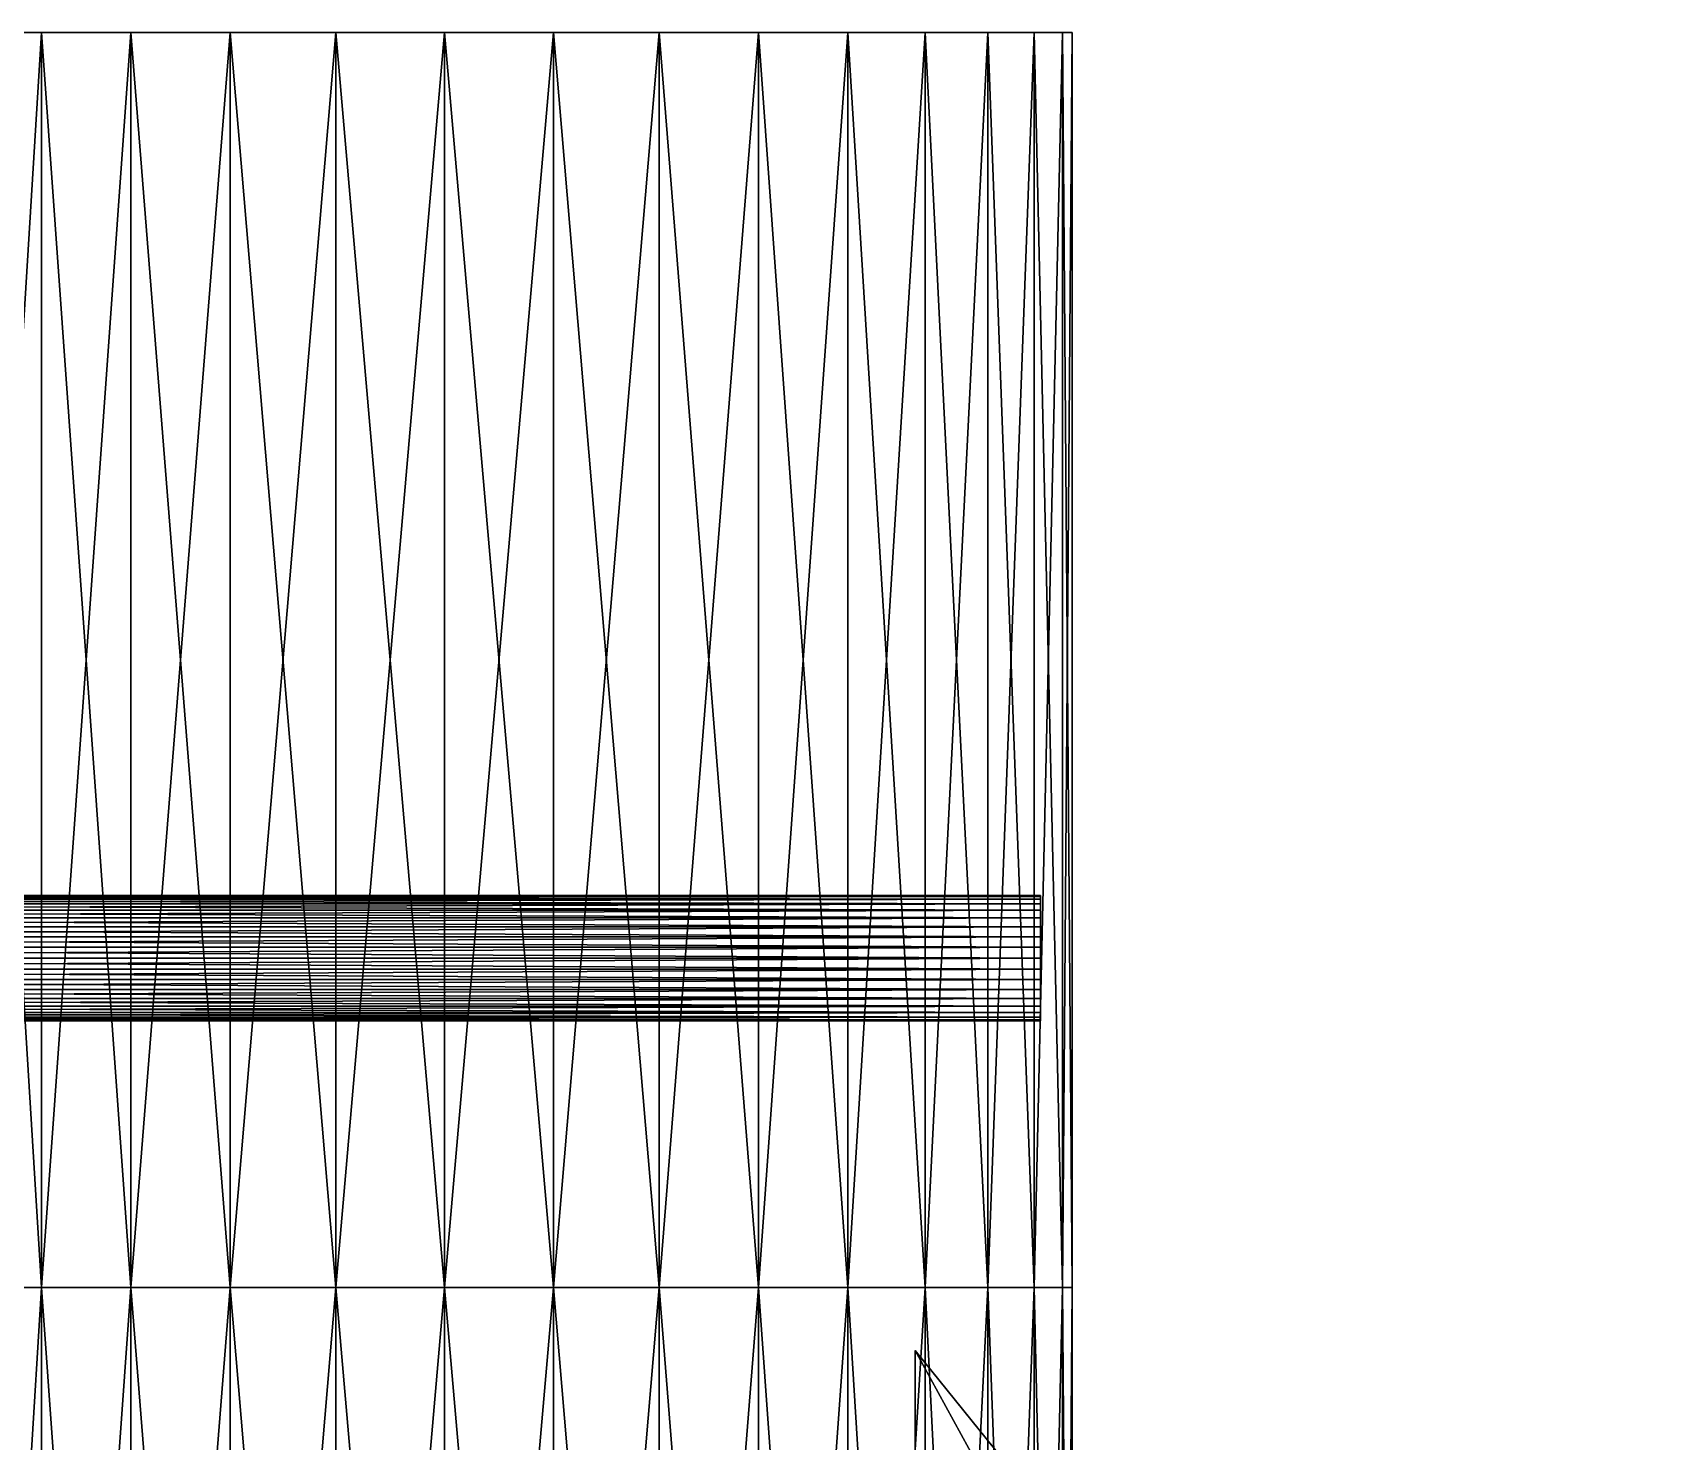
# Model space of a CAD drawing. Header units: metres. Extents: x -1.08 to 1.08, y -0.87 to 1.76.
# Drawn here: x 0.319 to 0.837, y 0.446 to 0.895 of the extents above; entities that cross this region are included whole.
import ezdxf

# ---------------------------------------------------------------- set-up
doc = ezdxf.new("R2010")
doc.units = ezdxf.units.M

msp = doc.modelspace()

# ---------------------------------------------------------------- linework, layer by layer
at = {"layer": 'Body'}
for points in [[(0.71971, 0.25638, -0.19211), (0.6, 0.475, -0.2), (0.6, 0.37188, -0.2)], [(0.71971, 0.25638, -0.19211), (0.71351, 0.33432, -0.19211), (0.6, 0.475, -0.2)], [(0.6, 0.37188, 0), (0.6, 0.475, 0), (0.71351, 0.33432, -0.00789)], [(0.6, 0.37188, -0.05234), (0.6, 0.475, 0), (0.6, 0.37188, 0)], [(0.6, 0.37188, -0.05234), (0.6, 0.475, -0.05234), (0.6, 0.475, 0)], [(0.6, 0.37188, -0.1), (0.6, 0.475, -0.05234), (0.6, 0.37188, -0.05234)], [(0.6, 0.37188, -0.1), (0.6, 0.475, -0.1), (0.6, 0.475, -0.05234)], [(0.6, 0.37188, -0.14766), (0.6, 0.475, -0.1), (0.6, 0.37188, -0.1)], [(0.6, 0.37188, -0.14766), (0.6, 0.475, -0.14766), (0.6, 0.475, -0.1)], [(0.6, 0.37188, -0.2), (0.6, 0.475, -0.14766), (0.6, 0.37188, -0.14766)], [(0.6, 0.37188, -0.2), (0.6, 0.475, -0.2), (0.6, 0.475, -0.14766)], [(0.83696, 0.18134, -0.02938), (0.6, 0.475, -0.1), (0.83696, 0.18134, -0.17063)], [(0.6, 0.475, -0.05234), (0.83696, 0.18134, -0.02938), (0.71351, 0.33432, -0.00789)], [(0.6, 0.475, -0.05234), (0.6, 0.475, -0.1), (0.83696, 0.18134, -0.02938)], [(0.6, 0.475, -0.1), (0.6, 0.475, -0.14766), (0.83696, 0.18134, -0.17063)], [(0.6, 0.475, -0.2), (0.71351, 0.33432, -0.19211), (0.6, 0.475, -0.14766)], [(0.6, 0.475, -0.14766), (0.71351, 0.33432, -0.19211), (0.83696, 0.18134, -0.17063)], [(0.6, 0.475, 0), (0.6, 0.475, -0.05234), (0.71351, 0.33432, -0.00789)]]:
    msp.add_3dface(points, dxfattribs=at)
at = {"layer": 'Cylinder 12'}
for points in [[(0.25, 0.895, -0.3), (0.45, 0.895, -0.3), (0.25304, 0.895, -0.26527)], [(0.25, 0.895, -0.3), (0.45, 0.895, -0.3), (0.45, 0.895, -0.3)], [(0.25304, 0.895, -0.33473), (0.45, 0.895, -0.3), (0.25, 0.895, -0.3)], [(0.25304, 0.895, -0.26527), (0.45, 0.895, -0.3), (0.26206, 0.895, -0.2316)], [(0.25304, 0.895, -0.26527), (0.45, 0.895, -0.3), (0.45, 0.895, -0.3)], [(0.25304, 0.895, -0.33473), (0.45, 0.895, -0.3), (0.45, 0.895, -0.3)], [(0.26206, 0.895, -0.3684), (0.45, 0.895, -0.3), (0.25304, 0.895, -0.33473)], [(0.26206, 0.895, -0.2316), (0.45, 0.895, -0.3), (0.27679, 0.895, -0.2)], [(0.26206, 0.895, -0.2316), (0.45, 0.895, -0.3), (0.45, 0.895, -0.3)], [(0.26206, 0.895, -0.3684), (0.45, 0.895, -0.3), (0.45, 0.895, -0.3)], [(0.27679, 0.895, -0.4), (0.45, 0.895, -0.3), (0.26206, 0.895, -0.3684)], [(0.27679, 0.895, -0.2), (0.45, 0.895, -0.3), (0.29679, 0.895, -0.17144)], [(0.27679, 0.895, -0.2), (0.45, 0.895, -0.3), (0.45, 0.895, -0.3)], [(0.27679, 0.895, -0.4), (0.45, 0.895, -0.3), (0.45, 0.895, -0.3)], [(0.29679, 0.895, -0.42856), (0.45, 0.895, -0.3), (0.27679, 0.895, -0.4)], [(0.29679, 0.495, -0.17144), (0.32144, 0.895, -0.14679), (0.32144, 0.495, -0.14679)], [(0.29679, 0.495, -0.17144), (0.29679, 0.895, -0.17144), (0.32144, 0.895, -0.14679)], [(0.29679, 0.895, -0.17144), (0.32144, 0.895, -0.14679), (0.32144, 0.895, -0.14679)], [(0.29679, 0.895, -0.17144), (0.29679, 0.895, -0.17144), (0.32144, 0.895, -0.14679)], [(0.29679, 0.895, -0.17144), (0.45, 0.895, -0.3), (0.32144, 0.895, -0.14679)], [(0.29679, 0.895, -0.17144), (0.45, 0.895, -0.3), (0.45, 0.895, -0.3)], [(0.29679, 0.895, -0.42856), (0.45, 0.895, -0.3), (0.45, 0.895, -0.3)], [(0.32144, 0.495, -0.45321), (0.29679, 0.895, -0.42856), (0.29679, 0.495, -0.42856)], [(0.32144, 0.495, -0.45321), (0.32144, 0.895, -0.45321), (0.29679, 0.895, -0.42856)], [(0.32144, 0.895, -0.45321), (0.29679, 0.895, -0.42856), (0.29679, 0.895, -0.42856)], [(0.32144, 0.895, -0.45321), (0.32144, 0.895, -0.45321), (0.29679, 0.895, -0.42856)], [(0.32144, 0.895, -0.45321), (0.45, 0.895, -0.3), (0.29679, 0.895, -0.42856)], [(0.32144, 0.495, -0.14679), (0.35, 0.895, -0.12679), (0.35, 0.495, -0.12679)], [(0.32144, 0.495, -0.14679), (0.32144, 0.895, -0.14679), (0.35, 0.895, -0.12679)], [(0.32144, 0.895, -0.14679), (0.35, 0.895, -0.12679), (0.35, 0.895, -0.12679)], [(0.32144, 0.895, -0.14679), (0.32144, 0.895, -0.14679), (0.35, 0.895, -0.12679)], [(0.32144, 0.895, -0.14679), (0.45, 0.895, -0.3), (0.35, 0.895, -0.12679)], [(0.32144, 0.895, -0.14679), (0.45, 0.895, -0.3), (0.45, 0.895, -0.3)], [(0.32144, 0.895, -0.45321), (0.45, 0.895, -0.3), (0.45, 0.895, -0.3)], [(0.35, 0.495, -0.47321), (0.32144, 0.895, -0.45321), (0.32144, 0.495, -0.45321)], [(0.35, 0.495, -0.47321), (0.35, 0.895, -0.47321), (0.32144, 0.895, -0.45321)], [(0.35, 0.895, -0.47321), (0.32144, 0.895, -0.45321), (0.32144, 0.895, -0.45321)], [(0.35, 0.895, -0.47321), (0.35, 0.895, -0.47321), (0.32144, 0.895, -0.45321)], [(0.35, 0.895, -0.47321), (0.45, 0.895, -0.3), (0.32144, 0.895, -0.45321)], [(0.35, 0.495, -0.12679), (0.3816, 0.895, -0.11206), (0.3816, 0.495, -0.11206)], [(0.35, 0.495, -0.12679), (0.35, 0.895, -0.12679), (0.3816, 0.895, -0.11206)], [(0.35, 0.895, -0.12679), (0.3816, 0.895, -0.11206), (0.3816, 0.895, -0.11206)], [(0.35, 0.895, -0.12679), (0.35, 0.895, -0.12679), (0.3816, 0.895, -0.11206)], [(0.35, 0.895, -0.12679), (0.45, 0.895, -0.3), (0.3816, 0.895, -0.11206)], [(0.35, 0.895, -0.12679), (0.45, 0.895, -0.3), (0.45, 0.895, -0.3)], [(0.35, 0.895, -0.47321), (0.45, 0.895, -0.3), (0.45, 0.895, -0.3)], [(0.3816, 0.495, -0.48794), (0.35, 0.895, -0.47321), (0.35, 0.495, -0.47321)], [(0.3816, 0.495, -0.48794), (0.3816, 0.895, -0.48794), (0.35, 0.895, -0.47321)], [(0.3816, 0.895, -0.48794), (0.35, 0.895, -0.47321), (0.35, 0.895, -0.47321)], [(0.3816, 0.895, -0.48794), (0.3816, 0.895, -0.48794), (0.35, 0.895, -0.47321)], [(0.3816, 0.895, -0.48794), (0.45, 0.895, -0.3), (0.35, 0.895, -0.47321)], [(0.3816, 0.495, -0.11206), (0.41527, 0.895, -0.10304), (0.41527, 0.495, -0.10304)], [(0.3816, 0.495, -0.11206), (0.3816, 0.895, -0.11206), (0.41527, 0.895, -0.10304)], [(0.3816, 0.895, -0.11206), (0.41527, 0.895, -0.10304), (0.41527, 0.895, -0.10304)], [(0.3816, 0.895, -0.11206), (0.3816, 0.895, -0.11206), (0.41527, 0.895, -0.10304)], [(0.3816, 0.895, -0.11206), (0.45, 0.895, -0.3), (0.41527, 0.895, -0.10304)], [(0.3816, 0.895, -0.11206), (0.45, 0.895, -0.3), (0.45, 0.895, -0.3)], [(0.3816, 0.895, -0.48794), (0.45, 0.895, -0.3), (0.45, 0.895, -0.3)], [(0.41527, 0.495, -0.49696), (0.3816, 0.895, -0.48794), (0.3816, 0.495, -0.48794)], [(0.41527, 0.495, -0.49696), (0.41527, 0.895, -0.49696), (0.3816, 0.895, -0.48794)], [(0.41527, 0.895, -0.49696), (0.3816, 0.895, -0.48794), (0.3816, 0.895, -0.48794)], [(0.41527, 0.895, -0.49696), (0.41527, 0.895, -0.49696), (0.3816, 0.895, -0.48794)], [(0.41527, 0.895, -0.49696), (0.45, 0.895, -0.3), (0.3816, 0.895, -0.48794)], [(0.41527, 0.495, -0.10304), (0.45, 0.895, -0.1), (0.45, 0.495, -0.1)], [(0.41527, 0.495, -0.10304), (0.41527, 0.895, -0.10304), (0.45, 0.895, -0.1)], [(0.41527, 0.895, -0.10304), (0.45, 0.895, -0.1), (0.45, 0.895, -0.1)], [(0.41527, 0.895, -0.10304), (0.41527, 0.895, -0.10304), (0.45, 0.895, -0.1)], [(0.41527, 0.895, -0.10304), (0.45, 0.895, -0.3), (0.45, 0.895, -0.1)], [(0.41527, 0.895, -0.10304), (0.45, 0.895, -0.3), (0.45, 0.895, -0.3)], [(0.41527, 0.895, -0.49696), (0.45, 0.895, -0.3), (0.45, 0.895, -0.3)], [(0.45, 0.495, -0.5), (0.41527, 0.895, -0.49696), (0.41527, 0.495, -0.49696)], [(0.45, 0.495, -0.5), (0.45, 0.895, -0.5), (0.41527, 0.895, -0.49696)], [(0.45, 0.895, -0.5), (0.41527, 0.895, -0.49696), (0.41527, 0.895, -0.49696)], [(0.45, 0.895, -0.5), (0.45, 0.895, -0.5), (0.41527, 0.895, -0.49696)], [(0.45, 0.895, -0.5), (0.45, 0.895, -0.3), (0.41527, 0.895, -0.49696)], [(0.45, 0.895, -0.5), (0.45, 0.895, -0.3), (0.45, 0.895, -0.3)], [(0.48473, 0.495, -0.49696), (0.45, 0.895, -0.5), (0.45, 0.495, -0.5)], [(0.48473, 0.495, -0.49696), (0.48473, 0.895, -0.49696), (0.45, 0.895, -0.5)], [(0.48473, 0.895, -0.49696), (0.45, 0.895, -0.5), (0.45, 0.895, -0.5)], [(0.48473, 0.895, -0.49696), (0.48473, 0.895, -0.49696), (0.45, 0.895, -0.5)], [(0.48473, 0.895, -0.49696), (0.45, 0.895, -0.3), (0.45, 0.895, -0.5)], [(0.48473, 0.895, -0.49696), (0.45, 0.895, -0.3), (0.45, 0.895, -0.3)], [(0.5184, 0.895, -0.48794), (0.45, 0.895, -0.3), (0.48473, 0.895, -0.49696)], [(0.5184, 0.895, -0.48794), (0.45, 0.895, -0.3), (0.45, 0.895, -0.3)], [(0.55, 0.895, -0.4732), (0.45, 0.895, -0.3), (0.5184, 0.895, -0.48794)], [(0.55, 0.895, -0.4732), (0.45, 0.895, -0.3), (0.45, 0.895, -0.3)], [(0.57856, 0.895, -0.45321), (0.45, 0.895, -0.3), (0.55, 0.895, -0.4732)], [(0.57856, 0.895, -0.45321), (0.45, 0.895, -0.3), (0.45, 0.895, -0.3)], [(0.60321, 0.895, -0.42856), (0.45, 0.895, -0.3), (0.57856, 0.895, -0.45321)], [(0.60321, 0.895, -0.42856), (0.45, 0.895, -0.3), (0.45, 0.895, -0.3)], [(0.6232, 0.895, -0.4), (0.45, 0.895, -0.3), (0.60321, 0.895, -0.42856)], [(0.6232, 0.895, -0.4), (0.45, 0.895, -0.3), (0.45, 0.895, -0.3)], [(0.63794, 0.895, -0.3684), (0.45, 0.895, -0.3), (0.6232, 0.895, -0.4)], [(0.63794, 0.895, -0.3684), (0.45, 0.895, -0.3), (0.45, 0.895, -0.3)], [(0.64696, 0.895, -0.33473), (0.45, 0.895, -0.3), (0.63794, 0.895, -0.3684)], [(0.64696, 0.895, -0.33473), (0.45, 0.895, -0.3), (0.45, 0.895, -0.3)], [(0.65, 0.895, -0.3), (0.45, 0.895, -0.3), (0.64696, 0.895, -0.33473)], [(0.65, 0.895, -0.3), (0.45, 0.895, -0.3), (0.45, 0.895, -0.3)], [(0.64696, 0.895, -0.26527), (0.45, 0.895, -0.3), (0.65, 0.895, -0.3)], [(0.64696, 0.895, -0.26527), (0.45, 0.895, -0.3), (0.45, 0.895, -0.3)], [(0.63794, 0.895, -0.2316), (0.45, 0.895, -0.3), (0.64696, 0.895, -0.26527)], [(0.63794, 0.895, -0.2316), (0.45, 0.895, -0.3), (0.45, 0.895, -0.3)], [(0.6232, 0.895, -0.2), (0.45, 0.895, -0.3), (0.63794, 0.895, -0.2316)], [(0.6232, 0.895, -0.2), (0.45, 0.895, -0.3), (0.45, 0.895, -0.3)], [(0.60321, 0.895, -0.17144), (0.45, 0.895, -0.3), (0.6232, 0.895, -0.2)], [(0.60321, 0.895, -0.17144), (0.45, 0.895, -0.3), (0.45, 0.895, -0.3)], [(0.57856, 0.895, -0.14679), (0.45, 0.895, -0.3), (0.60321, 0.895, -0.17144)], [(0.57856, 0.895, -0.14679), (0.45, 0.895, -0.3), (0.45, 0.895, -0.3)], [(0.55, 0.895, -0.12679), (0.45, 0.895, -0.3), (0.57856, 0.895, -0.14679)], [(0.55, 0.895, -0.12679), (0.45, 0.895, -0.3), (0.45, 0.895, -0.3)], [(0.5184, 0.895, -0.11206), (0.45, 0.895, -0.3), (0.55, 0.895, -0.12679)], [(0.5184, 0.895, -0.11206), (0.45, 0.895, -0.3), (0.45, 0.895, -0.3)], [(0.48473, 0.895, -0.10304), (0.45, 0.895, -0.3), (0.5184, 0.895, -0.11206)], [(0.48473, 0.895, -0.10304), (0.45, 0.895, -0.3), (0.45, 0.895, -0.3)], [(0.45, 0.495, -0.1), (0.48473, 0.895, -0.10304), (0.48473, 0.495, -0.10304)], [(0.45, 0.495, -0.1), (0.45, 0.895, -0.1), (0.48473, 0.895, -0.10304)], [(0.45, 0.895, -0.1), (0.48473, 0.895, -0.10304), (0.48473, 0.895, -0.10304)], [(0.45, 0.895, -0.1), (0.45, 0.895, -0.1), (0.48473, 0.895, -0.10304)], [(0.45, 0.895, -0.1), (0.45, 0.895, -0.3), (0.48473, 0.895, -0.10304)], [(0.45, 0.895, -0.1), (0.45, 0.895, -0.3), (0.45, 0.895, -0.3)], [(0.5184, 0.495, -0.48794), (0.48473, 0.895, -0.49696), (0.48473, 0.495, -0.49696)], [(0.5184, 0.495, -0.48794), (0.5184, 0.895, -0.48794), (0.48473, 0.895, -0.49696)], [(0.5184, 0.895, -0.48794), (0.48473, 0.895, -0.49696), (0.48473, 0.895, -0.49696)], [(0.5184, 0.895, -0.48794), (0.5184, 0.895, -0.48794), (0.48473, 0.895, -0.49696)], [(0.48473, 0.495, -0.10304), (0.5184, 0.895, -0.11206), (0.5184, 0.495, -0.11206)], [(0.48473, 0.495, -0.10304), (0.48473, 0.895, -0.10304), (0.5184, 0.895, -0.11206)], [(0.48473, 0.895, -0.10304), (0.5184, 0.895, -0.11206), (0.5184, 0.895, -0.11206)], [(0.48473, 0.895, -0.10304), (0.48473, 0.895, -0.10304), (0.5184, 0.895, -0.11206)], [(0.55, 0.495, -0.47321), (0.5184, 0.895, -0.48794), (0.5184, 0.495, -0.48794)], [(0.55, 0.495, -0.47321), (0.55, 0.895, -0.4732), (0.5184, 0.895, -0.48794)], [(0.55, 0.895, -0.4732), (0.5184, 0.895, -0.48794), (0.5184, 0.895, -0.48794)], [(0.55, 0.895, -0.4732), (0.55, 0.895, -0.4732), (0.5184, 0.895, -0.48794)], [(0.5184, 0.495, -0.11206), (0.55, 0.895, -0.12679), (0.55, 0.495, -0.12679)], [(0.5184, 0.495, -0.11206), (0.5184, 0.895, -0.11206), (0.55, 0.895, -0.12679)], [(0.5184, 0.895, -0.11206), (0.55, 0.895, -0.12679), (0.55, 0.895, -0.12679)], [(0.5184, 0.895, -0.11206), (0.5184, 0.895, -0.11206), (0.55, 0.895, -0.12679)], [(0.57856, 0.495, -0.45321), (0.55, 0.895, -0.4732), (0.55, 0.495, -0.47321)], [(0.57856, 0.495, -0.45321), (0.57856, 0.895, -0.45321), (0.55, 0.895, -0.4732)], [(0.57856, 0.895, -0.45321), (0.55, 0.895, -0.4732), (0.55, 0.895, -0.4732)], [(0.57856, 0.895, -0.45321), (0.57856, 0.895, -0.45321), (0.55, 0.895, -0.4732)], [(0.55, 0.495, -0.12679), (0.57856, 0.895, -0.14679), (0.57856, 0.495, -0.14679)], [(0.55, 0.495, -0.12679), (0.55, 0.895, -0.12679), (0.57856, 0.895, -0.14679)], [(0.55, 0.895, -0.12679), (0.57856, 0.895, -0.14679), (0.57856, 0.895, -0.14679)], [(0.55, 0.895, -0.12679), (0.55, 0.895, -0.12679), (0.57856, 0.895, -0.14679)], [(0.60321, 0.495, -0.42856), (0.57856, 0.895, -0.45321), (0.57856, 0.495, -0.45321)], [(0.60321, 0.495, -0.42856), (0.60321, 0.895, -0.42856), (0.57856, 0.895, -0.45321)], [(0.60321, 0.895, -0.42856), (0.57856, 0.895, -0.45321), (0.57856, 0.895, -0.45321)], [(0.60321, 0.895, -0.42856), (0.60321, 0.895, -0.42856), (0.57856, 0.895, -0.45321)], [(0.57856, 0.495, -0.14679), (0.60321, 0.895, -0.17144), (0.60321, 0.495, -0.17144)], [(0.57856, 0.495, -0.14679), (0.57856, 0.895, -0.14679), (0.60321, 0.895, -0.17144)], [(0.57856, 0.895, -0.14679), (0.60321, 0.895, -0.17144), (0.60321, 0.895, -0.17144)], [(0.57856, 0.895, -0.14679), (0.57856, 0.895, -0.14679), (0.60321, 0.895, -0.17144)], [(0.62321, 0.495, -0.4), (0.60321, 0.895, -0.42856), (0.60321, 0.495, -0.42856)], [(0.62321, 0.495, -0.4), (0.6232, 0.895, -0.4), (0.60321, 0.895, -0.42856)], [(0.6232, 0.895, -0.4), (0.60321, 0.895, -0.42856), (0.60321, 0.895, -0.42856)], [(0.6232, 0.895, -0.4), (0.6232, 0.895, -0.4), (0.60321, 0.895, -0.42856)], [(0.60321, 0.495, -0.17144), (0.6232, 0.895, -0.2), (0.6232, 0.495, -0.2)], [(0.60321, 0.495, -0.17144), (0.60321, 0.895, -0.17144), (0.6232, 0.895, -0.2)], [(0.60321, 0.895, -0.17144), (0.6232, 0.895, -0.2), (0.6232, 0.895, -0.2)], [(0.60321, 0.895, -0.17144), (0.60321, 0.895, -0.17144), (0.6232, 0.895, -0.2)], [(0.63794, 0.495, -0.3684), (0.6232, 0.895, -0.4), (0.62321, 0.495, -0.4)], [(0.63794, 0.495, -0.3684), (0.63794, 0.895, -0.3684), (0.6232, 0.895, -0.4)], [(0.63794, 0.895, -0.3684), (0.6232, 0.895, -0.4), (0.6232, 0.895, -0.4)], [(0.63794, 0.895, -0.3684), (0.63794, 0.895, -0.3684), (0.6232, 0.895, -0.4)], [(0.6232, 0.495, -0.2), (0.63794, 0.895, -0.2316), (0.63794, 0.495, -0.2316)], [(0.6232, 0.495, -0.2), (0.6232, 0.895, -0.2), (0.63794, 0.895, -0.2316)], [(0.6232, 0.895, -0.2), (0.63794, 0.895, -0.2316), (0.63794, 0.895, -0.2316)], [(0.6232, 0.895, -0.2), (0.6232, 0.895, -0.2), (0.63794, 0.895, -0.2316)], [(0.64696, 0.495, -0.33473), (0.63794, 0.895, -0.3684), (0.63794, 0.495, -0.3684)], [(0.64696, 0.495, -0.33473), (0.64696, 0.895, -0.33473), (0.63794, 0.895, -0.3684)], [(0.64696, 0.895, -0.33473), (0.63794, 0.895, -0.3684), (0.63794, 0.895, -0.3684)], [(0.64696, 0.895, -0.33473), (0.64696, 0.895, -0.33473), (0.63794, 0.895, -0.3684)], [(0.63794, 0.495, -0.2316), (0.64696, 0.895, -0.26527), (0.64696, 0.495, -0.26527)], [(0.63794, 0.495, -0.2316), (0.63794, 0.895, -0.2316), (0.64696, 0.895, -0.26527)], [(0.63794, 0.895, -0.2316), (0.64696, 0.895, -0.26527), (0.64696, 0.895, -0.26527)], [(0.63794, 0.895, -0.2316), (0.63794, 0.895, -0.2316), (0.64696, 0.895, -0.26527)], [(0.65, 0.495, -0.3), (0.64696, 0.895, -0.33473), (0.64696, 0.495, -0.33473)], [(0.65, 0.495, -0.3), (0.65, 0.895, -0.3), (0.64696, 0.895, -0.33473)], [(0.65, 0.895, -0.3), (0.64696, 0.895, -0.33473), (0.64696, 0.895, -0.33473)], [(0.65, 0.895, -0.3), (0.65, 0.895, -0.3), (0.64696, 0.895, -0.33473)], [(0.64696, 0.495, -0.26527), (0.65, 0.895, -0.3), (0.65, 0.495, -0.3)], [(0.64696, 0.495, -0.26527), (0.64696, 0.895, -0.26527), (0.65, 0.895, -0.3)], [(0.64696, 0.895, -0.26527), (0.65, 0.895, -0.3), (0.65, 0.895, -0.3)], [(0.64696, 0.895, -0.26527), (0.64696, 0.895, -0.26527), (0.65, 0.895, -0.3)], [(0.29679, 0.095, -0.17144), (0.32144, 0.495, -0.14679), (0.32144, 0.095, -0.14679)], [(0.29679, 0.095, -0.17144), (0.29679, 0.495, -0.17144), (0.32144, 0.495, -0.14679)], [(0.32144, 0.095, -0.45321), (0.29679, 0.495, -0.42856), (0.29679, 0.095, -0.42856)], [(0.32144, 0.095, -0.45321), (0.32144, 0.495, -0.45321), (0.29679, 0.495, -0.42856)], [(0.32144, 0.095, -0.14679), (0.35, 0.495, -0.12679), (0.35, 0.095, -0.12679)], [(0.32144, 0.095, -0.14679), (0.32144, 0.495, -0.14679), (0.35, 0.495, -0.12679)], [(0.35, 0.095, -0.47321), (0.32144, 0.495, -0.45321), (0.32144, 0.095, -0.45321)], [(0.35, 0.095, -0.47321), (0.35, 0.495, -0.47321), (0.32144, 0.495, -0.45321)], [(0.35, 0.095, -0.12679), (0.3816, 0.495, -0.11206), (0.3816, 0.095, -0.11206)], [(0.35, 0.095, -0.12679), (0.35, 0.495, -0.12679), (0.3816, 0.495, -0.11206)], [(0.3816, 0.095, -0.48794), (0.35, 0.495, -0.47321), (0.35, 0.095, -0.47321)], [(0.3816, 0.095, -0.48794), (0.3816, 0.495, -0.48794), (0.35, 0.495, -0.47321)], [(0.3816, 0.095, -0.11206), (0.41527, 0.495, -0.10304), (0.41527, 0.095, -0.10304)], [(0.3816, 0.095, -0.11206), (0.3816, 0.495, -0.11206), (0.41527, 0.495, -0.10304)], [(0.41527, 0.095, -0.49696), (0.3816, 0.495, -0.48794), (0.3816, 0.095, -0.48794)], [(0.41527, 0.095, -0.49696), (0.41527, 0.495, -0.49696), (0.3816, 0.495, -0.48794)], [(0.41527, 0.095, -0.10304), (0.45, 0.495, -0.1), (0.45, 0.095, -0.1)], [(0.41527, 0.095, -0.10304), (0.41527, 0.495, -0.10304), (0.45, 0.495, -0.1)], [(0.45, 0.095, -0.5), (0.41527, 0.495, -0.49696), (0.41527, 0.095, -0.49696)], [(0.45, 0.095, -0.5), (0.45, 0.495, -0.5), (0.41527, 0.495, -0.49696)], [(0.48473, 0.095, -0.49696), (0.45, 0.495, -0.5), (0.45, 0.095, -0.5)], [(0.48473, 0.095, -0.49696), (0.48473, 0.495, -0.49696), (0.45, 0.495, -0.5)], [(0.45, 0.095, -0.1), (0.48473, 0.495, -0.10304), (0.48473, 0.095, -0.10304)], [(0.45, 0.095, -0.1), (0.45, 0.495, -0.1), (0.48473, 0.495, -0.10304)], [(0.5184, 0.095, -0.48794), (0.48473, 0.495, -0.49696), (0.48473, 0.095, -0.49696)], [(0.5184, 0.095, -0.48794), (0.5184, 0.495, -0.48794), (0.48473, 0.495, -0.49696)], [(0.48473, 0.095, -0.10304), (0.5184, 0.495, -0.11206), (0.5184, 0.095, -0.11206)], [(0.48473, 0.095, -0.10304), (0.48473, 0.495, -0.10304), (0.5184, 0.495, -0.11206)], [(0.55, 0.095, -0.47321), (0.5184, 0.495, -0.48794), (0.5184, 0.095, -0.48794)], [(0.55, 0.095, -0.47321), (0.55, 0.495, -0.47321), (0.5184, 0.495, -0.48794)], [(0.5184, 0.095, -0.11206), (0.55, 0.495, -0.12679), (0.55, 0.095, -0.12679)], [(0.5184, 0.095, -0.11206), (0.5184, 0.495, -0.11206), (0.55, 0.495, -0.12679)], [(0.57856, 0.095, -0.45321), (0.55, 0.495, -0.47321), (0.55, 0.095, -0.47321)], [(0.57856, 0.095, -0.45321), (0.57856, 0.495, -0.45321), (0.55, 0.495, -0.47321)], [(0.55, 0.095, -0.12679), (0.57856, 0.495, -0.14679), (0.57856, 0.095, -0.14679)], [(0.55, 0.095, -0.12679), (0.55, 0.495, -0.12679), (0.57856, 0.495, -0.14679)], [(0.60321, 0.095, -0.42856), (0.57856, 0.495, -0.45321), (0.57856, 0.095, -0.45321)], [(0.60321, 0.095, -0.42856), (0.60321, 0.495, -0.42856), (0.57856, 0.495, -0.45321)], [(0.57856, 0.095, -0.14679), (0.60321, 0.495, -0.17144), (0.60321, 0.095, -0.17144)], [(0.57856, 0.095, -0.14679), (0.57856, 0.495, -0.14679), (0.60321, 0.495, -0.17144)], [(0.62321, 0.095, -0.4), (0.60321, 0.495, -0.42856), (0.60321, 0.095, -0.42856)], [(0.62321, 0.095, -0.4), (0.62321, 0.495, -0.4), (0.60321, 0.495, -0.42856)], [(0.60321, 0.095, -0.17144), (0.6232, 0.495, -0.2), (0.62321, 0.095, -0.2)], [(0.60321, 0.095, -0.17144), (0.60321, 0.495, -0.17144), (0.6232, 0.495, -0.2)], [(0.62321, 0.095, -0.2), (0.6232, 0.495, -0.2), (0.63794, 0.495, -0.2316)], [(0.63794, 0.095, -0.3684), (0.62321, 0.495, -0.4), (0.62321, 0.095, -0.4)], [(0.63794, 0.095, -0.3684), (0.63794, 0.495, -0.3684), (0.62321, 0.495, -0.4)], [(0.62321, 0.095, -0.2), (0.63794, 0.495, -0.2316), (0.63794, 0.095, -0.2316)], [(0.64696, 0.095, -0.33473), (0.63794, 0.495, -0.3684), (0.63794, 0.095, -0.3684)], [(0.64696, 0.095, -0.33473), (0.64696, 0.495, -0.33473), (0.63794, 0.495, -0.3684)], [(0.63794, 0.095, -0.2316), (0.64696, 0.495, -0.26527), (0.64696, 0.095, -0.26527)], [(0.63794, 0.095, -0.2316), (0.63794, 0.495, -0.2316), (0.64696, 0.495, -0.26527)], [(0.65, 0.095, -0.3), (0.64696, 0.495, -0.33473), (0.64696, 0.095, -0.33473)], [(0.65, 0.095, -0.3), (0.65, 0.495, -0.3), (0.64696, 0.495, -0.33473)], [(0.64696, 0.095, -0.26527), (0.65, 0.495, -0.3), (0.65, 0.095, -0.3)], [(0.64696, 0.095, -0.26527), (0.64696, 0.495, -0.26527), (0.65, 0.495, -0.3)]]:
    msp.add_3dface(points, dxfattribs=at)
at = {"layer": 'Cylinder 7'}
for points in [[(0, 0.62, -0.531), (0.64, 0.6197, -0.52753), (0, 0.6197, -0.52753)], [(0, 0.62, -0.531), (0.64, 0.62, -0.531), (0.64, 0.6197, -0.52753)], [(0, 0.6197, -0.53447), (0.64, 0.62, -0.531), (0, 0.62, -0.531)], [(0, 0.6197, -0.53447), (0.64, 0.6197, -0.53447), (0.64, 0.62, -0.531)], [(0, 0.6197, -0.52753), (0.64, 0.61879, -0.52416), (0, 0.61879, -0.52416)], [(0, 0.6197, -0.52753), (0.64, 0.6197, -0.52753), (0.64, 0.61879, -0.52416)], [(0, 0.61879, -0.53784), (0.64, 0.6197, -0.53447), (0, 0.6197, -0.53447)], [(0, 0.61879, -0.53784), (0.64, 0.61879, -0.53784), (0.64, 0.6197, -0.53447)], [(0, 0.61879, -0.52416), (0.64, 0.61732, -0.521), (0, 0.61732, -0.521)], [(0, 0.61879, -0.52416), (0.64, 0.61879, -0.52416), (0.64, 0.61732, -0.521)], [(0, 0.61732, -0.541), (0.64, 0.61879, -0.53784), (0, 0.61879, -0.53784)], [(0, 0.61732, -0.541), (0.64, 0.61732, -0.541), (0.64, 0.61879, -0.53784)], [(0, 0.61732, -0.521), (0.64, 0.61532, -0.51814), (0, 0.61532, -0.51814)], [(0, 0.61732, -0.521), (0.64, 0.61732, -0.521), (0.64, 0.61532, -0.51814)], [(0, 0.61532, -0.54386), (0.64, 0.61732, -0.541), (0, 0.61732, -0.541)], [(0, 0.61532, -0.54386), (0.64, 0.61532, -0.54386), (0.64, 0.61732, -0.541)], [(0.64, 0.62, -0.531), (0.64, 0.6197, -0.52753), (0.64, 0.6197, -0.52753)], [(0.64, 0.62, -0.531), (0.64, 0.62, -0.531), (0.64, 0.6197, -0.52753)], [(0.64, 0.62, -0.531), (0.64, 0.6, -0.531), (0.64, 0.6197, -0.52753)], [(0.64, 0.62, -0.531), (0.64, 0.6, -0.531), (0.64, 0.6, -0.531)], [(0.64, 0.6197, -0.53447), (0.64, 0.62, -0.531), (0.64, 0.62, -0.531)], [(0.64, 0.6197, -0.53447), (0.64, 0.6197, -0.53447), (0.64, 0.62, -0.531)], [(0.64, 0.6197, -0.53447), (0.64, 0.6, -0.531), (0.64, 0.62, -0.531)], [(0.64, 0.6197, -0.52753), (0.64, 0.61879, -0.52416), (0.64, 0.61879, -0.52416)], [(0.64, 0.6197, -0.52753), (0.64, 0.6197, -0.52753), (0.64, 0.61879, -0.52416)], [(0.64, 0.6197, -0.52753), (0.64, 0.6, -0.531), (0.64, 0.61879, -0.52416)], [(0.64, 0.6197, -0.52753), (0.64, 0.6, -0.531), (0.64, 0.6, -0.531)], [(0.64, 0.6197, -0.53447), (0.64, 0.6, -0.531), (0.64, 0.6, -0.531)], [(0.64, 0.61879, -0.53784), (0.64, 0.6197, -0.53447), (0.64, 0.6197, -0.53447)], [(0.64, 0.61879, -0.53784), (0.64, 0.61879, -0.53784), (0.64, 0.6197, -0.53447)], [(0.64, 0.61879, -0.53784), (0.64, 0.6, -0.531), (0.64, 0.6197, -0.53447)], [(0.64, 0.61879, -0.52416), (0.64, 0.61732, -0.521), (0.64, 0.61732, -0.521)], [(0.64, 0.61879, -0.52416), (0.64, 0.61879, -0.52416), (0.64, 0.61732, -0.521)], [(0.64, 0.61879, -0.52416), (0.64, 0.6, -0.531), (0.64, 0.61732, -0.521)], [(0.64, 0.61879, -0.52416), (0.64, 0.6, -0.531), (0.64, 0.6, -0.531)], [(0.64, 0.61879, -0.53784), (0.64, 0.6, -0.531), (0.64, 0.6, -0.531)], [(0.64, 0.61732, -0.541), (0.64, 0.61879, -0.53784), (0.64, 0.61879, -0.53784)], [(0.64, 0.61732, -0.541), (0.64, 0.61732, -0.541), (0.64, 0.61879, -0.53784)], [(0.64, 0.61732, -0.541), (0.64, 0.6, -0.531), (0.64, 0.61879, -0.53784)], [(0.64, 0.61732, -0.521), (0.64, 0.61532, -0.51814), (0.64, 0.61532, -0.51814)], [(0.64, 0.61732, -0.521), (0.64, 0.61732, -0.521), (0.64, 0.61532, -0.51814)], [(0.64, 0.61732, -0.521), (0.64, 0.6, -0.531), (0.64, 0.61532, -0.51814)], [(0.64, 0.61732, -0.521), (0.64, 0.6, -0.531), (0.64, 0.6, -0.531)], [(0.64, 0.61732, -0.541), (0.64, 0.6, -0.531), (0.64, 0.6, -0.531)], [(0.64, 0.61532, -0.54386), (0.64, 0.61732, -0.541), (0.64, 0.61732, -0.541)], [(0.64, 0.61532, -0.54386), (0.64, 0.61532, -0.54386), (0.64, 0.61732, -0.541)], [(0.64, 0.61532, -0.54386), (0.64, 0.6, -0.531), (0.64, 0.61732, -0.541)], [(0, 0.61532, -0.51814), (0.64, 0.61286, -0.51568), (0, 0.61286, -0.51568)], [(0, 0.61532, -0.51814), (0.64, 0.61532, -0.51814), (0.64, 0.61286, -0.51568)], [(0, 0.61286, -0.54632), (0.64, 0.61532, -0.54386), (0, 0.61532, -0.54386)], [(0, 0.61286, -0.54632), (0.64, 0.61286, -0.54632), (0.64, 0.61532, -0.54386)], [(0, 0.61286, -0.51568), (0.64, 0.61, -0.51368), (0, 0.61, -0.51368)], [(0, 0.61286, -0.51568), (0.64, 0.61286, -0.51568), (0.64, 0.61, -0.51368)], [(0, 0.61, -0.54832), (0.64, 0.61286, -0.54632), (0, 0.61286, -0.54632)], [(0, 0.61, -0.54832), (0.64, 0.61, -0.54832), (0.64, 0.61286, -0.54632)], [(0.64, 0.61532, -0.51814), (0.64, 0.61286, -0.51568), (0.64, 0.61286, -0.51568)], [(0.64, 0.61532, -0.51814), (0.64, 0.61532, -0.51814), (0.64, 0.61286, -0.51568)], [(0.64, 0.61532, -0.51814), (0.64, 0.6, -0.531), (0.64, 0.61286, -0.51568)], [(0.64, 0.61532, -0.51814), (0.64, 0.6, -0.531), (0.64, 0.6, -0.531)], [(0.64, 0.61532, -0.54386), (0.64, 0.6, -0.531), (0.64, 0.6, -0.531)], [(0.64, 0.61286, -0.54632), (0.64, 0.61532, -0.54386), (0.64, 0.61532, -0.54386)], [(0.64, 0.61286, -0.54632), (0.64, 0.61286, -0.54632), (0.64, 0.61532, -0.54386)], [(0.64, 0.61286, -0.54632), (0.64, 0.6, -0.531), (0.64, 0.61532, -0.54386)], [(0.64, 0.61286, -0.51568), (0.64, 0.61, -0.51368), (0.64, 0.61, -0.51368)], [(0.64, 0.61286, -0.51568), (0.64, 0.61286, -0.51568), (0.64, 0.61, -0.51368)], [(0.64, 0.61286, -0.51568), (0.64, 0.6, -0.531), (0.64, 0.61, -0.51368)], [(0.64, 0.61286, -0.51568), (0.64, 0.6, -0.531), (0.64, 0.6, -0.531)], [(0.64, 0.61286, -0.54632), (0.64, 0.6, -0.531), (0.64, 0.6, -0.531)], [(0.64, 0.61, -0.54832), (0.64, 0.61286, -0.54632), (0.64, 0.61286, -0.54632)], [(0.64, 0.61, -0.54832), (0.64, 0.61, -0.54832), (0.64, 0.61286, -0.54632)], [(0.64, 0.61, -0.54832), (0.64, 0.6, -0.531), (0.64, 0.61286, -0.54632)], [(0, 0.61, -0.51368), (0.64, 0.60684, -0.51221), (0, 0.60684, -0.51221)], [(0, 0.61, -0.51368), (0.64, 0.61, -0.51368), (0.64, 0.60684, -0.51221)], [(0, 0.60684, -0.54979), (0.64, 0.61, -0.54832), (0, 0.61, -0.54832)], [(0, 0.60684, -0.54979), (0.64, 0.60684, -0.54979), (0.64, 0.61, -0.54832)], [(0, 0.60684, -0.51221), (0.64, 0.60347, -0.5113), (0, 0.60347, -0.5113)], [(0, 0.60684, -0.51221), (0.64, 0.60684, -0.51221), (0.64, 0.60347, -0.5113)], [(0, 0.60347, -0.5507), (0.64, 0.60684, -0.54979), (0, 0.60684, -0.54979)], [(0, 0.60347, -0.5507), (0.64, 0.60347, -0.5507), (0.64, 0.60684, -0.54979)], [(0.64, 0.61, -0.51368), (0.64, 0.60684, -0.51221), (0.64, 0.60684, -0.51221)], [(0.64, 0.61, -0.51368), (0.64, 0.61, -0.51368), (0.64, 0.60684, -0.51221)], [(0.64, 0.61, -0.51368), (0.64, 0.6, -0.531), (0.64, 0.60684, -0.51221)], [(0.64, 0.61, -0.51368), (0.64, 0.6, -0.531), (0.64, 0.6, -0.531)], [(0.64, 0.61, -0.54832), (0.64, 0.6, -0.531), (0.64, 0.6, -0.531)], [(0.64, 0.60684, -0.54979), (0.64, 0.61, -0.54832), (0.64, 0.61, -0.54832)], [(0.64, 0.60684, -0.54979), (0.64, 0.60684, -0.54979), (0.64, 0.61, -0.54832)], [(0.64, 0.60684, -0.54979), (0.64, 0.6, -0.531), (0.64, 0.61, -0.54832)], [(0.64, 0.60684, -0.51221), (0.64, 0.60347, -0.5113), (0.64, 0.60347, -0.5113)], [(0.64, 0.60684, -0.51221), (0.64, 0.60684, -0.51221), (0.64, 0.60347, -0.5113)], [(0.64, 0.60684, -0.51221), (0.64, 0.6, -0.531), (0.64, 0.60347, -0.5113)], [(0.64, 0.60684, -0.51221), (0.64, 0.6, -0.531), (0.64, 0.6, -0.531)], [(0.64, 0.60684, -0.54979), (0.64, 0.6, -0.531), (0.64, 0.6, -0.531)], [(0.64, 0.60347, -0.5507), (0.64, 0.60684, -0.54979), (0.64, 0.60684, -0.54979)], [(0.64, 0.60347, -0.5507), (0.64, 0.60347, -0.5507), (0.64, 0.60684, -0.54979)], [(0.64, 0.60347, -0.5507), (0.64, 0.6, -0.531), (0.64, 0.60684, -0.54979)], [(0, 0.60347, -0.5113), (0.64, 0.6, -0.511), (0, 0.6, -0.511)], [(0, 0.60347, -0.5113), (0.64, 0.60347, -0.5113), (0.64, 0.6, -0.511)], [(0, 0.6, -0.551), (0.64, 0.60347, -0.5507), (0, 0.60347, -0.5507)], [(0, 0.6, -0.551), (0.64, 0.6, -0.551), (0.64, 0.60347, -0.5507)], [(0.64, 0.60347, -0.5113), (0.64, 0.6, -0.511), (0.64, 0.6, -0.511)], [(0.64, 0.60347, -0.5113), (0.64, 0.60347, -0.5113), (0.64, 0.6, -0.511)], [(0.64, 0.60347, -0.5113), (0.64, 0.6, -0.531), (0.64, 0.6, -0.511)], [(0.64, 0.60347, -0.5113), (0.64, 0.6, -0.531), (0.64, 0.6, -0.531)], [(0.64, 0.60347, -0.5507), (0.64, 0.6, -0.531), (0.64, 0.6, -0.531)], [(0.64, 0.6, -0.551), (0.64, 0.60347, -0.5507), (0.64, 0.60347, -0.5507)], [(0.64, 0.6, -0.551), (0.64, 0.6, -0.551), (0.64, 0.60347, -0.5507)], [(0.64, 0.6, -0.551), (0.64, 0.6, -0.531), (0.64, 0.60347, -0.5507)], [(0, 0.59653, -0.5507), (0.64, 0.6, -0.551), (0, 0.6, -0.551)], [(0, 0.59653, -0.5507), (0.64, 0.59653, -0.5507), (0.64, 0.6, -0.551)], [(0, 0.6, -0.511), (0.64, 0.59653, -0.5113), (0, 0.59653, -0.5113)], [(0, 0.6, -0.511), (0.64, 0.6, -0.511), (0.64, 0.59653, -0.5113)], [(0, 0.59316, -0.54979), (0.64, 0.59653, -0.5507), (0, 0.59653, -0.5507)], [(0, 0.59316, -0.54979), (0.64, 0.59316, -0.54979), (0.64, 0.59653, -0.5507)], [(0, 0.59653, -0.5113), (0.64, 0.59316, -0.51221), (0, 0.59316, -0.51221)], [(0, 0.59653, -0.5113), (0.64, 0.59653, -0.5113), (0.64, 0.59316, -0.51221)], [(0.64, 0.59653, -0.5507), (0.64, 0.6, -0.551), (0.64, 0.6, -0.551)], [(0.64, 0.59653, -0.5507), (0.64, 0.59653, -0.5507), (0.64, 0.6, -0.551)], [(0.64, 0.59653, -0.5507), (0.64, 0.6, -0.531), (0.64, 0.6, -0.551)], [(0.64, 0.59653, -0.5507), (0.64, 0.6, -0.531), (0.64, 0.6, -0.531)], [(0.64, 0.59316, -0.54979), (0.64, 0.6, -0.531), (0.64, 0.59653, -0.5507)], [(0.64, 0.59316, -0.54979), (0.64, 0.6, -0.531), (0.64, 0.6, -0.531)], [(0.64, 0.59, -0.54832), (0.64, 0.6, -0.531), (0.64, 0.59316, -0.54979)], [(0.64, 0.59, -0.54832), (0.64, 0.6, -0.531), (0.64, 0.6, -0.531)], [(0.64, 0.58714, -0.54632), (0.64, 0.6, -0.531), (0.64, 0.59, -0.54832)], [(0.64, 0.58714, -0.54632), (0.64, 0.6, -0.531), (0.64, 0.6, -0.531)], [(0.64, 0.58468, -0.54386), (0.64, 0.6, -0.531), (0.64, 0.58714, -0.54632)], [(0.64, 0.58468, -0.54386), (0.64, 0.6, -0.531), (0.64, 0.6, -0.531)], [(0.64, 0.58268, -0.541), (0.64, 0.6, -0.531), (0.64, 0.58468, -0.54386)], [(0.64, 0.58268, -0.541), (0.64, 0.6, -0.531), (0.64, 0.6, -0.531)], [(0.64, 0.58121, -0.53784), (0.64, 0.6, -0.531), (0.64, 0.58268, -0.541)], [(0.64, 0.58121, -0.53784), (0.64, 0.6, -0.531), (0.64, 0.6, -0.531)], [(0.64, 0.5803, -0.53447), (0.64, 0.6, -0.531), (0.64, 0.58121, -0.53784)], [(0.64, 0.5803, -0.53447), (0.64, 0.6, -0.531), (0.64, 0.6, -0.531)], [(0.64, 0.58, -0.531), (0.64, 0.6, -0.531), (0.64, 0.5803, -0.53447)], [(0.64, 0.58, -0.531), (0.64, 0.6, -0.531), (0.64, 0.6, -0.531)], [(0.64, 0.5803, -0.52753), (0.64, 0.6, -0.531), (0.64, 0.58, -0.531)], [(0.64, 0.5803, -0.52753), (0.64, 0.6, -0.531), (0.64, 0.6, -0.531)], [(0.64, 0.58121, -0.52416), (0.64, 0.6, -0.531), (0.64, 0.5803, -0.52753)], [(0.64, 0.58121, -0.52416), (0.64, 0.6, -0.531), (0.64, 0.6, -0.531)], [(0.64, 0.58268, -0.521), (0.64, 0.6, -0.531), (0.64, 0.58121, -0.52416)], [(0.64, 0.58268, -0.521), (0.64, 0.6, -0.531), (0.64, 0.6, -0.531)], [(0.64, 0.58468, -0.51814), (0.64, 0.6, -0.531), (0.64, 0.58268, -0.521)], [(0.64, 0.58468, -0.51814), (0.64, 0.6, -0.531), (0.64, 0.6, -0.531)], [(0.64, 0.58714, -0.51568), (0.64, 0.6, -0.531), (0.64, 0.58468, -0.51814)], [(0.64, 0.58714, -0.51568), (0.64, 0.6, -0.531), (0.64, 0.6, -0.531)], [(0.64, 0.59, -0.51368), (0.64, 0.6, -0.531), (0.64, 0.58714, -0.51568)], [(0.64, 0.59, -0.51368), (0.64, 0.6, -0.531), (0.64, 0.6, -0.531)], [(0.64, 0.59316, -0.51221), (0.64, 0.6, -0.531), (0.64, 0.59, -0.51368)], [(0.64, 0.59316, -0.51221), (0.64, 0.6, -0.531), (0.64, 0.6, -0.531)], [(0.64, 0.59653, -0.5113), (0.64, 0.6, -0.531), (0.64, 0.59316, -0.51221)], [(0.64, 0.59653, -0.5113), (0.64, 0.6, -0.531), (0.64, 0.6, -0.531)], [(0.64, 0.6, -0.511), (0.64, 0.59653, -0.5113), (0.64, 0.59653, -0.5113)], [(0.64, 0.6, -0.511), (0.64, 0.6, -0.511), (0.64, 0.59653, -0.5113)], [(0.64, 0.6, -0.511), (0.64, 0.6, -0.531), (0.64, 0.59653, -0.5113)], [(0.64, 0.6, -0.511), (0.64, 0.6, -0.531), (0.64, 0.6, -0.531)], [(0.64, 0.6, -0.551), (0.64, 0.6, -0.531), (0.64, 0.6, -0.531)], [(0.64, 0.59316, -0.54979), (0.64, 0.59653, -0.5507), (0.64, 0.59653, -0.5507)], [(0.64, 0.59316, -0.54979), (0.64, 0.59316, -0.54979), (0.64, 0.59653, -0.5507)], [(0.64, 0.59653, -0.5113), (0.64, 0.59316, -0.51221), (0.64, 0.59316, -0.51221)], [(0.64, 0.59653, -0.5113), (0.64, 0.59653, -0.5113), (0.64, 0.59316, -0.51221)], [(0, 0.59, -0.54832), (0.64, 0.59316, -0.54979), (0, 0.59316, -0.54979)], [(0, 0.59, -0.54832), (0.64, 0.59, -0.54832), (0.64, 0.59316, -0.54979)], [(0, 0.59316, -0.51221), (0.64, 0.59, -0.51368), (0, 0.59, -0.51368)], [(0, 0.59316, -0.51221), (0.64, 0.59316, -0.51221), (0.64, 0.59, -0.51368)], [(0.64, 0.59, -0.54832), (0.64, 0.59316, -0.54979), (0.64, 0.59316, -0.54979)], [(0.64, 0.59, -0.54832), (0.64, 0.59, -0.54832), (0.64, 0.59316, -0.54979)], [(0.64, 0.59316, -0.51221), (0.64, 0.59, -0.51368), (0.64, 0.59, -0.51368)], [(0.64, 0.59316, -0.51221), (0.64, 0.59316, -0.51221), (0.64, 0.59, -0.51368)], [(0, 0.58714, -0.54632), (0.64, 0.59, -0.54832), (0, 0.59, -0.54832)], [(0, 0.58714, -0.54632), (0.64, 0.58714, -0.54632), (0.64, 0.59, -0.54832)], [(0, 0.59, -0.51368), (0.64, 0.58714, -0.51568), (0, 0.58714, -0.51568)], [(0, 0.59, -0.51368), (0.64, 0.59, -0.51368), (0.64, 0.58714, -0.51568)], [(0, 0.58468, -0.54386), (0.64, 0.58714, -0.54632), (0, 0.58714, -0.54632)], [(0, 0.58468, -0.54386), (0.64, 0.58468, -0.54386), (0.64, 0.58714, -0.54632)], [(0, 0.58714, -0.51568), (0.64, 0.58468, -0.51814), (0, 0.58468, -0.51814)], [(0, 0.58714, -0.51568), (0.64, 0.58714, -0.51568), (0.64, 0.58468, -0.51814)], [(0.64, 0.58714, -0.54632), (0.64, 0.59, -0.54832), (0.64, 0.59, -0.54832)], [(0.64, 0.58714, -0.54632), (0.64, 0.58714, -0.54632), (0.64, 0.59, -0.54832)], [(0.64, 0.59, -0.51368), (0.64, 0.58714, -0.51568), (0.64, 0.58714, -0.51568)], [(0.64, 0.59, -0.51368), (0.64, 0.59, -0.51368), (0.64, 0.58714, -0.51568)], [(0.64, 0.58468, -0.54386), (0.64, 0.58714, -0.54632), (0.64, 0.58714, -0.54632)], [(0.64, 0.58468, -0.54386), (0.64, 0.58468, -0.54386), (0.64, 0.58714, -0.54632)], [(0.64, 0.58714, -0.51568), (0.64, 0.58468, -0.51814), (0.64, 0.58468, -0.51814)], [(0.64, 0.58714, -0.51568), (0.64, 0.58714, -0.51568), (0.64, 0.58468, -0.51814)], [(0, 0.58268, -0.541), (0.64, 0.58468, -0.54386), (0, 0.58468, -0.54386)], [(0, 0.58268, -0.541), (0.64, 0.58268, -0.541), (0.64, 0.58468, -0.54386)], [(0, 0.58468, -0.51814), (0.64, 0.58268, -0.521), (0, 0.58268, -0.521)], [(0, 0.58468, -0.51814), (0.64, 0.58468, -0.51814), (0.64, 0.58268, -0.521)], [(0, 0.58121, -0.53784), (0.64, 0.58268, -0.541), (0, 0.58268, -0.541)], [(0, 0.58121, -0.53784), (0.64, 0.58121, -0.53784), (0.64, 0.58268, -0.541)], [(0, 0.58268, -0.521), (0.64, 0.58121, -0.52416), (0, 0.58121, -0.52416)], [(0, 0.58268, -0.521), (0.64, 0.58268, -0.521), (0.64, 0.58121, -0.52416)], [(0, 0.5803, -0.53447), (0.64, 0.58121, -0.53784), (0, 0.58121, -0.53784)], [(0, 0.5803, -0.53447), (0.64, 0.5803, -0.53447), (0.64, 0.58121, -0.53784)], [(0, 0.58121, -0.52416), (0.64, 0.5803, -0.52753), (0, 0.5803, -0.52753)], [(0, 0.58121, -0.52416), (0.64, 0.58121, -0.52416), (0.64, 0.5803, -0.52753)], [(0.64, 0.58268, -0.541), (0.64, 0.58468, -0.54386), (0.64, 0.58468, -0.54386)], [(0.64, 0.58268, -0.541), (0.64, 0.58268, -0.541), (0.64, 0.58468, -0.54386)], [(0.64, 0.58468, -0.51814), (0.64, 0.58268, -0.521), (0.64, 0.58268, -0.521)], [(0.64, 0.58468, -0.51814), (0.64, 0.58468, -0.51814), (0.64, 0.58268, -0.521)], [(0.64, 0.58121, -0.53784), (0.64, 0.58268, -0.541), (0.64, 0.58268, -0.541)], [(0.64, 0.58121, -0.53784), (0.64, 0.58121, -0.53784), (0.64, 0.58268, -0.541)], [(0.64, 0.58268, -0.521), (0.64, 0.58121, -0.52416), (0.64, 0.58121, -0.52416)], [(0.64, 0.58268, -0.521), (0.64, 0.58268, -0.521), (0.64, 0.58121, -0.52416)], [(0.64, 0.5803, -0.53447), (0.64, 0.58121, -0.53784), (0.64, 0.58121, -0.53784)], [(0.64, 0.5803, -0.53447), (0.64, 0.5803, -0.53447), (0.64, 0.58121, -0.53784)], [(0.64, 0.58121, -0.52416), (0.64, 0.5803, -0.52753), (0.64, 0.5803, -0.52753)], [(0.64, 0.58121, -0.52416), (0.64, 0.58121, -0.52416), (0.64, 0.5803, -0.52753)], [(0, 0.58, -0.531), (0.64, 0.5803, -0.53447), (0, 0.5803, -0.53447)], [(0, 0.58, -0.531), (0.64, 0.58, -0.531), (0.64, 0.5803, -0.53447)], [(0, 0.5803, -0.52753), (0.64, 0.58, -0.531), (0, 0.58, -0.531)], [(0, 0.5803, -0.52753), (0.64, 0.5803, -0.52753), (0.64, 0.58, -0.531)], [(0.64, 0.58, -0.531), (0.64, 0.5803, -0.53447), (0.64, 0.5803, -0.53447)], [(0.64, 0.58, -0.531), (0.64, 0.58, -0.531), (0.64, 0.5803, -0.53447)], [(0.64, 0.5803, -0.52753), (0.64, 0.58, -0.531), (0.64, 0.58, -0.531)], [(0.64, 0.5803, -0.52753), (0.64, 0.5803, -0.52753), (0.64, 0.58, -0.531)]]:
    msp.add_3dface(points, dxfattribs=at)

doc.saveas('drawing.dxf')
